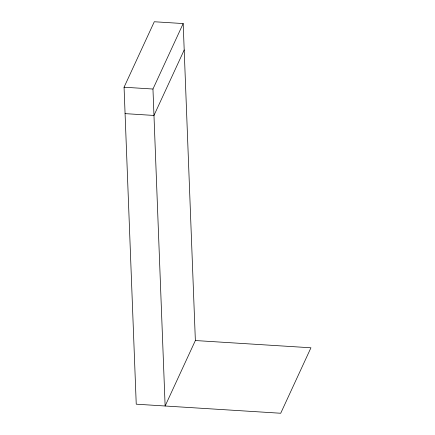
<?xml version="1.0" encoding="UTF-8"?>
<svg xmlns="http://www.w3.org/2000/svg" width="435" height="435" viewBox="0 0 435 435"><rect width="100%" height="100%" fill="white"/><g stroke="black" fill="none" stroke-linecap="round" stroke-linejoin="round"><path stroke-width="0.65" d="M195.364 340.534L310.938 347.782L280.711 413.25L136.237 404.191L124.062 87.218L154.289 21.75L183.184 23.561L195.364 340.534L165.131 406.002L152.957 89.028L183.184 23.561M184.201 49.976L153.974 115.444L125.079 113.633M124.062 87.218L152.957 89.028"/></g></svg>
